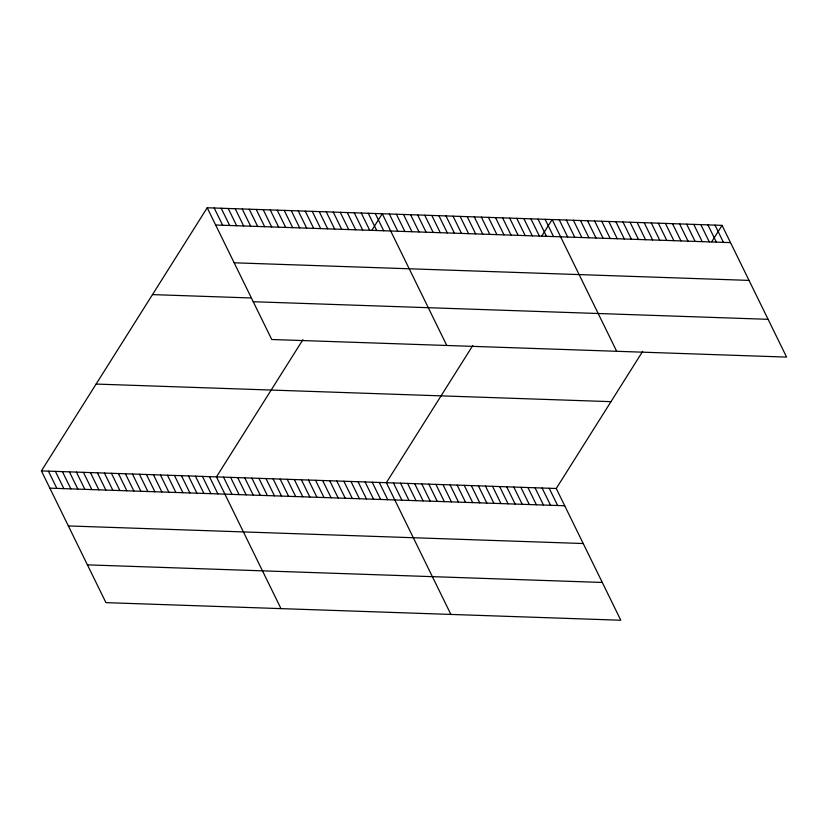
<?xml version="1.0" encoding="UTF-8"?>
<svg xmlns="http://www.w3.org/2000/svg" width="828" height="828" viewBox="0 0 828 828"><rect width="100%" height="100%" fill="white"/><g stroke="black" fill="none" stroke-linecap="round" stroke-linejoin="round"><path stroke-width="1.24" d="M642.683 351.341L556.261 488.499L620.793 620.234L105.932 602.639L41.4 470.904L207.207 207.766L722.068 225.361L786.6 357.096L271.739 339.501L207.207 207.766M302.882 339.728L216.45 476.887L280.982 608.621M371.927 230.153L382.257 213.748L446.789 345.483M472.778 345.535L386.355 482.693L450.887 614.428M541.822 235.959L552.162 219.555L616.694 351.289M711.728 241.766L722.068 225.361M215.663 225.019L730.513 242.614M234.169 262.797L749.019 280.392M152.487 294.602L250.522 297.956M253.233 301.713L768.094 319.318M96.12 384.068L610.971 401.663M41.4 470.904L556.261 488.499M49.846 488.158L564.706 505.753M68.362 525.935L583.212 543.53M87.426 564.862L602.287 582.457M714.988 225.123L723.434 242.376M707.909 224.885L716.355 242.128M700.83 224.636L709.275 241.89M693.75 224.398L702.196 241.641M686.671 224.15L695.116 241.403M679.591 223.912L688.037 241.165M672.512 223.674L680.958 240.917M665.433 223.425L673.878 240.679M658.353 223.187L666.799 240.441M651.274 222.939L659.719 240.192M644.194 222.701L652.64 239.954M637.115 222.463L645.561 239.706M630.036 222.214L638.481 239.468M622.956 221.976L631.402 239.23M615.877 221.738L624.322 238.981M608.797 221.49L617.243 238.743M601.718 221.252L610.164 238.495M594.639 221.004L603.084 238.257M587.559 220.766L596.005 238.019M580.48 220.527L588.925 237.771M573.4 220.279L581.856 237.532M566.321 220.041L574.777 237.294M559.242 219.803L567.697 237.046M545.083 219.316L553.539 236.56M538.003 219.068L546.459 236.322M530.924 218.83L539.38 236.083M523.845 218.592L532.3 235.835M516.765 218.344L525.221 235.597M509.686 218.106L518.142 235.359M502.606 217.867L511.062 235.111M495.527 217.619L503.983 234.873M488.448 217.381L496.904 234.624M481.368 217.133L489.824 234.386M474.289 216.895L482.745 234.148M467.209 216.657L475.665 233.9M460.13 216.408L468.586 233.662M453.051 216.17L461.506 233.424M445.971 215.922L454.427 233.175M438.892 215.684L447.348 232.937M431.812 215.446L440.268 232.689M424.733 215.197L433.189 232.451M417.654 214.959L426.109 232.213M549.181 488.261L557.627 505.515M410.574 214.721L419.03 231.964M542.102 488.023L550.548 505.266M403.495 214.473L411.951 231.726M535.023 487.775L543.468 505.028M396.415 214.235L404.871 231.478M527.943 487.537L536.389 504.79M389.336 213.986L397.792 231.24M520.864 487.299L529.309 504.542M513.784 487.05L522.23 504.304M375.26 213.51L383.706 230.764M506.705 486.812L515.151 504.055M368.253 213.272L376.709 230.515M499.626 486.564L508.071 503.817M361.256 213.034L369.702 230.277M492.546 486.326L500.992 503.579M354.249 212.796L362.705 230.039M485.467 486.088L493.912 503.331M347.253 212.548L355.698 229.801M478.387 485.839L486.833 503.093M340.246 212.31L348.702 229.563M471.308 485.601L479.754 502.855M333.249 212.071L341.695 229.325M464.229 485.363L472.674 502.606M326.242 211.833L334.698 229.087M457.149 485.115L465.595 502.368M319.235 211.595L327.691 228.849M450.07 484.877L458.515 502.12M312.239 211.357L320.684 228.6M442.99 484.628L451.436 501.882M305.232 211.119L313.688 228.362M435.911 484.39L444.357 501.644M298.235 210.881L306.681 228.124M428.832 484.152L437.277 501.395M291.228 210.633L299.684 227.886M421.752 483.904L430.198 501.157M284.232 210.395L292.677 227.648M414.673 483.666L423.118 500.919M277.225 210.157L285.681 227.41M407.593 483.417L416.039 500.671M270.228 209.919L278.674 227.172M400.514 483.179L408.97 500.433M263.221 209.681L271.677 226.934M393.435 482.941L401.89 500.184M256.225 209.443L264.67 226.696M249.218 209.205L257.674 226.448M379.276 482.455L387.732 499.708M242.221 208.966L250.667 226.21M372.196 482.217L380.652 499.46M235.214 208.718L243.67 225.972M365.117 481.968L373.573 499.222M228.217 208.48L236.663 225.733M358.038 481.73L366.493 498.984M221.211 208.242L229.666 225.495M350.958 481.482L359.414 498.735M214.214 208.004L222.66 225.257M343.879 481.244L352.335 498.497M336.799 481.006L345.255 498.249M329.72 480.757L338.176 498.011M322.641 480.519L331.096 497.773M315.561 480.281L324.017 497.524M308.482 480.033L316.938 497.286M301.402 479.795L309.858 497.038M294.323 479.547L302.779 496.8M287.244 479.308L295.699 496.562M280.164 479.07L288.62 496.314M273.085 478.822L281.541 496.075M266.005 478.584L274.461 495.837M258.926 478.346L267.382 495.589M251.847 478.098L260.302 495.351M244.767 477.859L253.223 495.103M237.688 477.611L246.144 494.865M230.608 477.373L239.064 494.626M223.529 477.135L231.985 494.378M209.453 476.649L217.899 493.902M202.446 476.41L210.902 493.664M195.449 476.172L203.895 493.426M188.442 475.934L196.898 493.177M181.446 475.696L189.891 492.939M174.439 475.458L182.895 492.701M167.442 475.21L175.888 492.463M160.435 474.972L168.881 492.225M153.428 474.734L161.884 491.987M146.432 474.496L154.877 491.749M139.425 474.258L147.881 491.511M132.428 474.02L140.874 491.263M125.421 473.782L133.877 491.025M118.425 473.544L126.87 490.787M111.418 473.295L119.874 490.549M104.421 473.057L112.867 490.311M97.414 472.819L105.87 490.072M90.418 472.581L98.863 489.834M83.411 472.343L91.867 489.596M76.414 472.105L84.86 489.348M69.407 471.867L77.863 489.11M62.41 471.629L70.856 488.872M55.404 471.38L63.859 488.634M48.407 471.142L56.853 488.396"/></g></svg>
